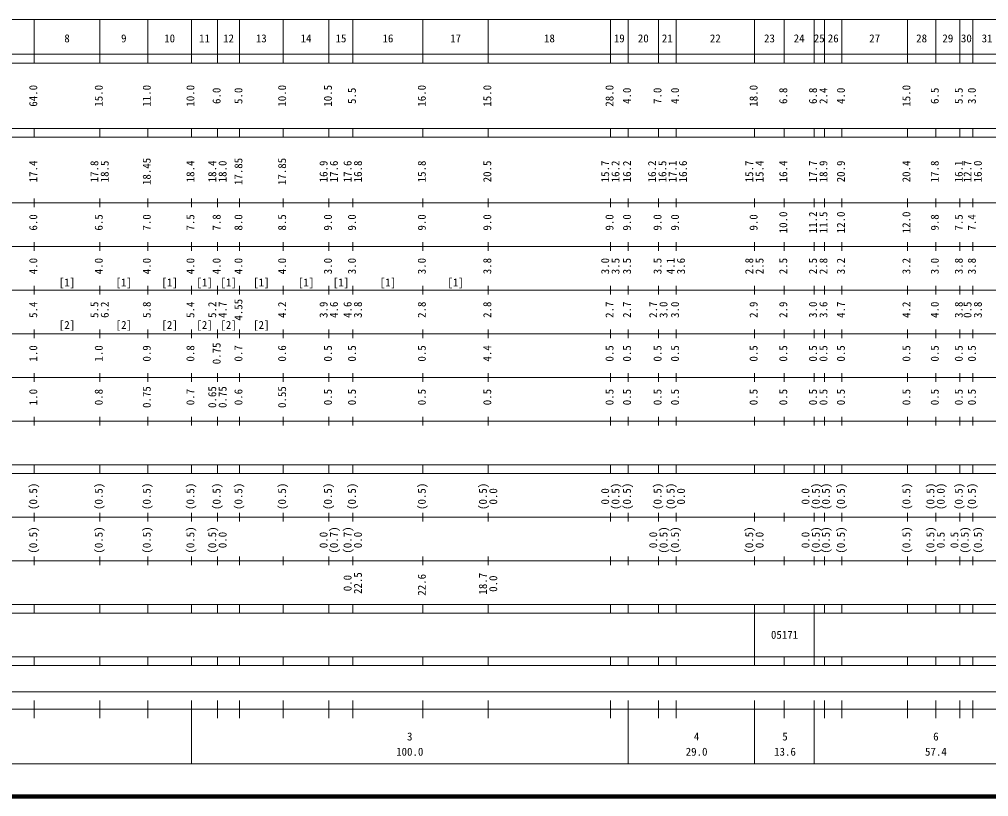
# Model space of a CAD drawing. Units: millimetres, scale not verified. Extents: x 40000 to 212862254, y 20000 to 40005403.
# Drawn here: x 228584 to 450597, y 20000 to 198000 of the extents above; entities that cross this region are included whole.
import ezdxf
from ezdxf.enums import TextEntityAlignment as Align

# ---------------------------------------------------------------- set-up
doc = ezdxf.new("R2010")
doc.units = ezdxf.units.MM
doc.header["$LTSCALE"] = 1000
doc.layers.add('M-TTL', color=2, linetype='Continuous', lineweight=140)
doc.layers.add('M-TTL-BAND', color=7, linetype='Continuous', lineweight=13)
doc.styles.add('ＭＳ ゴシック', font='')
doc.styles.get('ＭＳ ゴシック').set_extended_font_data('MS Gothic')

msp = doc.modelspace()

# ---------------------------------------------------------------- linework, layer by layer
at = {"layer": 'M-TTL'}
msp.add_line((40000, 20000), (680000, 20000), dxfattribs=at)
at = {"layer": 'M-TTL-BAND'}
for p, q in [((68000, 198000), (579000, 198000)), ((232000, 188000), (232000, 198000)), ((247000, 188000), (247000, 198000)), ((258000, 188000), (258000, 198000)), ((268000, 188000), (268000, 198000)), ((274000, 188000), (274000, 198000)), ((279000, 188000), (279000, 198000)), ((289000, 188000), (289000, 198000)), ((299500, 188000), (299500, 198000)), ((305000, 188000), (305000, 198000)), ((321000, 188000), (321000, 198000)), ((336000, 188000), (336000, 198000)), ((364000, 188000), (364000, 198000)), ((368000, 188000), (368000, 198000)), ((375000, 188000), (375000, 198000)), ((379000, 188000), (379000, 198000)), ((397000, 188000), (397000, 198000)), ((403800, 188000), (403800, 198000)), ((410600, 188000), (410600, 198000)), ((413000, 188000), (413000, 198000)), ((417000, 188000), (417000, 198000)), ((432000, 188000), (432000, 198000)), ((438500, 188000), (438500, 198000)), ((444000, 188000), (444000, 198000)), ((447000, 188000), (447000, 198000)), ((40000, 190000), (579000, 190000)), ((40000, 188000), (579000, 188000)), ((40000, 173000), (579000, 173000)), ((40000, 171000), (579000, 171000)), ((232000, 171000), (232000, 173000)), ((247000, 171000), (247000, 173000)), ((258000, 171000), (258000, 173000)), ((268000, 171000), (268000, 173000)), ((274000, 171000), (274000, 173000)), ((279000, 171000), (279000, 173000)), ((289000, 171000), (289000, 173000)), ((299500, 171000), (299500, 173000)), ((305000, 171000), (305000, 173000)), ((321000, 171000), (321000, 173000)), ((336000, 171000), (336000, 173000)), ((364000, 171000), (364000, 173000)), ((368000, 171000), (368000, 173000)), ((375000, 171000), (375000, 173000)), ((379000, 171000), (379000, 173000)), ((397000, 171000), (397000, 173000)), ((403800, 171000), (403800, 173000)), ((410600, 171000), (410600, 173000)), ((413000, 171000), (413000, 173000)), ((417000, 171000), (417000, 173000)), ((432000, 171000), (432000, 173000)), ((438500, 171000), (438500, 173000)), ((444000, 171000), (444000, 173000)), ((447000, 171000), (447000, 173000)), ((40000, 156000), (579000, 156000)), ((232000, 155000), (232000, 157000)), ((247000, 155000), (247000, 157000)), ((258000, 155000), (258000, 157000)), ((268000, 155000), (268000, 157000)), ((274000, 155000), (274000, 157000)), ((279000, 155000), (279000, 157000)), ((289000, 155000), (289000, 157000)), ((299500, 155000), (299500, 157000)), ((305000, 155000), (305000, 157000)), ((321000, 155000), (321000, 157000)), ((336000, 155000), (336000, 157000)), ((364000, 155000), (364000, 157000)), ((368000, 155000), (368000, 157000)), ((375000, 155000), (375000, 157000)), ((379000, 155000), (379000, 157000)), ((397000, 155000), (397000, 157000)), ((403800, 155000), (403800, 157000)), ((410600, 155000), (410600, 157000)), ((413000, 155000), (413000, 157000)), ((417000, 155000), (417000, 157000)), ((432000, 155000), (432000, 157000)), ((438500, 155000), (438500, 157000)), ((444000, 155000), (444000, 157000)), ((447000, 155000), (447000, 157000)), ((232000, 145000), (232000, 147000)), ((247000, 145000), (247000, 147000)), ((258000, 145000), (258000, 147000)), ((268000, 145000), (268000, 147000)), ((274000, 145000), (274000, 147000)), ((279000, 145000), (279000, 147000)), ((289000, 145000), (289000, 147000)), ((299500, 145000), (299500, 147000)), ((305000, 145000), (305000, 147000)), ((321000, 145000), (321000, 147000)), ((336000, 145000), (336000, 147000)), ((364000, 145000), (364000, 147000)), ((368000, 145000), (368000, 147000)), ((375000, 145000), (375000, 147000)), ((379000, 145000), (379000, 147000)), ((397000, 145000), (397000, 147000)), ((403800, 145000), (403800, 147000)), ((410600, 145000), (410600, 147000)), ((413000, 145000), (413000, 147000)), ((417000, 145000), (417000, 147000)), ((432000, 145000), (432000, 147000)), ((438500, 145000), (438500, 147000)), ((444000, 145000), (444000, 147000)), ((447000, 145000), (447000, 147000)), ((46000, 146000), (579000, 146000)), ((52000, 136000), (579000, 136000)), ((232000, 135000), (232000, 137000)), ((247000, 135000), (247000, 137000)), ((258000, 135000), (258000, 137000)), ((268000, 135000), (268000, 137000)), ((274000, 135000), (274000, 137000)), ((279000, 135000), (279000, 137000)), ((289000, 135000), (289000, 137000)), ((299500, 135000), (299500, 137000)), ((305000, 135000), (305000, 137000)), ((321000, 135000), (321000, 137000)), ((336000, 135000), (336000, 137000)), ((364000, 135000), (364000, 137000)), ((368000, 135000), (368000, 137000)), ((375000, 135000), (375000, 137000)), ((379000, 135000), (379000, 137000)), ((397000, 135000), (397000, 137000)), ((403800, 135000), (403800, 137000)), ((410600, 135000), (410600, 137000)), ((413000, 135000), (413000, 137000)), ((417000, 135000), (417000, 137000)), ((432000, 135000), (432000, 137000)), ((438500, 135000), (438500, 137000)), ((444000, 135000), (444000, 137000)), ((447000, 135000), (447000, 137000)), ((232000, 125000), (232000, 127000)), ((247000, 125000), (247000, 127000)), ((258000, 125000), (258000, 127000)), ((268000, 125000), (268000, 127000)), ((274000, 125000), (274000, 127000)), ((279000, 125000), (279000, 127000)), ((289000, 125000), (289000, 127000)), ((299500, 125000), (299500, 127000)), ((305000, 125000), (305000, 127000)), ((321000, 125000), (321000, 127000)), ((336000, 125000), (336000, 127000)), ((364000, 125000), (364000, 127000)), ((368000, 125000), (368000, 127000)), ((375000, 125000), (375000, 127000)), ((379000, 125000), (379000, 127000)), ((397000, 125000), (397000, 127000)), ((403800, 125000), (403800, 127000)), ((410600, 125000), (410600, 127000)), ((413000, 125000), (413000, 127000)), ((417000, 125000), (417000, 127000)), ((432000, 125000), (432000, 127000)), ((438500, 125000), (438500, 127000)), ((444000, 125000), (444000, 127000)), ((447000, 125000), (447000, 127000)), ((46000, 126000), (579000, 126000)), ((52000, 116000), (579000, 116000)), ((232000, 115000), (232000, 117000)), ((247000, 115000), (247000, 117000)), ((258000, 115000), (258000, 117000)), ((268000, 115000), (268000, 117000)), ((274000, 115000), (274000, 117000)), ((279000, 115000), (279000, 117000)), ((289000, 115000), (289000, 117000)), ((299500, 115000), (299500, 117000)), ((305000, 115000), (305000, 117000)), ((321000, 115000), (321000, 117000)), ((336000, 115000), (336000, 117000)), ((364000, 115000), (364000, 117000)), ((368000, 115000), (368000, 117000)), ((375000, 115000), (375000, 117000)), ((379000, 115000), (379000, 117000)), ((397000, 115000), (397000, 117000)), ((403800, 115000), (403800, 117000)), ((410600, 115000), (410600, 117000)), ((413000, 115000), (413000, 117000)), ((417000, 115000), (417000, 117000)), ((432000, 115000), (432000, 117000)), ((438500, 115000), (438500, 117000)), ((444000, 115000), (444000, 117000)), ((447000, 115000), (447000, 117000)), ((232000, 105000), (232000, 107000)), ((247000, 105000), (247000, 107000)), ((258000, 105000), (258000, 107000)), ((268000, 105000), (268000, 107000)), ((274000, 105000), (274000, 107000)), ((279000, 105000), (279000, 107000)), ((289000, 105000), (289000, 107000)), ((299500, 105000), (299500, 107000)), ((305000, 105000), (305000, 107000)), ((321000, 105000), (321000, 107000)), ((336000, 105000), (336000, 107000)), ((364000, 105000), (364000, 107000)), ((368000, 105000), (368000, 107000)), ((375000, 105000), (375000, 107000)), ((379000, 105000), (379000, 107000)), ((397000, 105000), (397000, 107000)), ((403800, 105000), (403800, 107000)), ((410600, 105000), (410600, 107000)), ((413000, 105000), (413000, 107000)), ((417000, 105000), (417000, 107000)), ((432000, 105000), (432000, 107000)), ((438500, 105000), (438500, 107000)), ((444000, 105000), (444000, 107000)), ((447000, 105000), (447000, 107000)), ((46000, 106000), (579000, 106000)), ((40000, 96000), (579000, 96000)), ((232000, 94000), (232000, 96000)), ((247000, 94000), (247000, 96000)), ((258000, 94000), (258000, 96000)), ((268000, 94000), (268000, 96000)), ((274000, 94000), (274000, 96000)), ((279000, 94000), (279000, 96000)), ((289000, 94000), (289000, 96000)), ((299500, 94000), (299500, 96000)), ((305000, 94000), (305000, 96000)), ((321000, 94000), (321000, 96000)), ((336000, 94000), (336000, 96000)), ((364000, 94000), (364000, 96000)), ((368000, 94000), (368000, 96000)), ((375000, 94000), (375000, 96000)), ((379000, 94000), (379000, 96000)), ((397000, 94000), (397000, 96000)), ((403800, 94000), (403800, 96000)), ((410600, 94000), (410600, 96000)), ((413000, 94000), (413000, 96000)), ((417000, 94000), (417000, 96000)), ((432000, 94000), (432000, 96000)), ((438500, 94000), (438500, 96000)), ((444000, 94000), (444000, 96000)), ((447000, 94000), (447000, 96000)), ((40000, 94000), (579000, 94000)), ((232000, 83000), (232000, 85000)), ((247000, 83000), (247000, 85000)), ((258000, 83000), (258000, 85000)), ((268000, 83000), (268000, 85000)), ((274000, 83000), (274000, 85000)), ((279000, 83000), (279000, 85000)), ((289000, 83000), (289000, 85000)), ((299500, 83000), (299500, 85000)), ((305000, 83000), (305000, 85000)), ((321000, 83000), (321000, 85000)), ((336000, 83000), (336000, 85000)), ((364000, 83000), (364000, 85000)), ((368000, 83000), (368000, 85000)), ((375000, 83000), (375000, 85000)), ((379000, 83000), (379000, 85000)), ((397000, 83000), (397000, 85000)), ((403800, 83000), (403800, 85000)), ((410600, 83000), (410600, 85000)), ((413000, 83000), (413000, 85000)), ((417000, 83000), (417000, 85000)), ((432000, 83000), (432000, 85000)), ((438500, 83000), (438500, 85000)), ((444000, 83000), (444000, 85000)), ((447000, 83000), (447000, 85000)), ((49000, 84000), (579000, 84000)), ((40000, 74000), (579000, 74000)), ((232000, 73000), (232000, 75000)), ((247000, 73000), (247000, 75000)), ((258000, 73000), (258000, 75000)), ((268000, 73000), (268000, 75000)), ((274000, 73000), (274000, 75000)), ((279000, 73000), (279000, 75000)), ((289000, 73000), (289000, 75000)), ((299500, 73000), (299500, 75000)), ((305000, 73000), (305000, 75000)), ((321000, 73000), (321000, 75000)), ((336000, 73000), (336000, 75000)), ((364000, 73000), (364000, 75000)), ((368000, 73000), (368000, 75000)), ((375000, 73000), (375000, 75000)), ((379000, 73000), (379000, 75000)), ((397000, 73000), (397000, 75000)), ((403800, 73000), (403800, 75000)), ((410600, 73000), (410600, 75000)), ((413000, 73000), (413000, 75000)), ((417000, 73000), (417000, 75000)), ((432000, 73000), (432000, 75000)), ((438500, 73000), (438500, 75000)), ((444000, 73000), (444000, 75000)), ((447000, 73000), (447000, 75000)), ((40000, 64000), (579000, 64000)), ((232000, 62000), (232000, 64000)), ((247000, 62000), (247000, 64000)), ((258000, 62000), (258000, 64000)), ((268000, 62000), (268000, 64000)), ((274000, 62000), (274000, 64000)), ((279000, 62000), (279000, 64000)), ((289000, 62000), (289000, 64000)), ((299500, 62000), (299500, 64000)), ((305000, 62000), (305000, 64000)), ((321000, 62000), (321000, 64000)), ((336000, 62000), (336000, 64000)), ((364000, 62000), (364000, 64000)), ((368000, 62000), (368000, 64000)), ((375000, 62000), (375000, 64000)), ((379000, 62000), (379000, 64000)), ((397000, 62000), (397000, 64000)), ((403800, 62000), (403800, 64000)), ((410600, 62000), (410600, 64000)), ((413000, 62000), (413000, 64000)), ((417000, 62000), (417000, 64000)), ((432000, 62000), (432000, 64000)), ((438500, 62000), (438500, 64000)), ((444000, 62000), (444000, 64000)), ((447000, 62000), (447000, 64000)), ((40000, 62000), (579000, 62000)), ((397000, 52000), (397000, 62000)), ((410600, 52000), (410600, 62000)), ((40000, 52000), (579000, 52000)), ((232000, 50000), (232000, 52000)), ((247000, 50000), (247000, 52000)), ((258000, 50000), (258000, 52000)), ((268000, 50000), (268000, 52000)), ((274000, 50000), (274000, 52000)), ((279000, 50000), (279000, 52000)), ((289000, 50000), (289000, 52000)), ((299500, 50000), (299500, 52000)), ((305000, 50000), (305000, 52000)), ((321000, 50000), (321000, 52000)), ((336000, 50000), (336000, 52000)), ((364000, 50000), (364000, 52000)), ((368000, 50000), (368000, 52000)), ((375000, 50000), (375000, 52000)), ((379000, 50000), (379000, 52000)), ((397000, 50000), (397000, 52000)), ((403800, 50000), (403800, 52000)), ((410600, 50000), (410600, 52000)), ((413000, 50000), (413000, 52000)), ((417000, 50000), (417000, 52000)), ((432000, 50000), (432000, 52000)), ((438500, 50000), (438500, 52000)), ((444000, 50000), (444000, 52000)), ((447000, 50000), (447000, 52000)), ((40000, 50000), (579000, 50000)), ((71000, 44000), (550500, 44000)), ((40000, 40000), (579000, 40000)), ((232000, 38000), (232000, 42000)), ((247000, 38000), (247000, 42000)), ((258000, 38000), (258000, 42000)), ((268000, 27500), (268000, 42000)), ((274000, 38000), (274000, 42000)), ((279000, 38000), (279000, 42000)), ((289000, 38000), (289000, 42000)), ((299500, 38000), (299500, 42000)), ((305000, 38000), (305000, 42000)), ((321000, 38000), (321000, 42000)), ((336000, 38000), (336000, 42000)), ((364000, 38000), (364000, 42000)), ((368000, 27500), (368000, 42000)), ((375000, 38000), (375000, 42000)), ((379000, 38000), (379000, 42000)), ((397000, 27500), (397000, 42000)), ((403800, 38000), (403800, 42000)), ((410600, 27500), (410600, 42000)), ((413000, 38000), (413000, 42000)), ((417000, 38000), (417000, 42000)), ((432000, 38000), (432000, 42000)), ((438500, 38000), (438500, 42000)), ((444000, 38000), (444000, 42000)), ((447000, 38000), (447000, 42000)), ((68000, 27500), (579000, 27500))]:
    msp.add_line(p, q, dxfattribs=at)

# ---------------------------------------------------------------- texts
at = {"layer": 'M-TTL-BAND', "style": 'ＭＳ ゴシック'}
for s, p in [('8', (239500, 193655)), ('9', (252500, 193655)), ('10', (263000, 193655)), ('11', (271000, 193655)), ('12', (276500, 193655)), ('13', (284000, 193655)), ('14', (294250, 193655)), ('15', (302250, 193655)), ('16', (313000, 193655)), ('17', (328500, 193655)), ('18', (350000, 193655)), ('19', (366000, 193655)), ('20', (371500, 193655)), ('21', (377000, 193655)), ('22', (388000, 193655)), ('23', (400400, 193655)), ('24', (407200, 193655)), ('25', (411800, 193655)), ('26', (415000, 193655)), ('27', (424500, 193655)), ('28', (435250, 193655)), ('29', (441250, 193655)), ('30', (445500, 193655)), ('31', (450250, 193655)), ('[1]', (239500, 137763)), ('[1]', (252500, 137763)), ('[1]', (263000, 137763)), ('[1]', (271000, 137763)), ('[1]', (276500, 137763)), ('[1]', (284000, 137763)), ('[1]', (294250, 137763)), ('[1]', (302250, 137763)), ('[1]', (313000, 137763)), ('[1]', (328500, 137763)), ('[2]', (239500, 128023)), ('[2]', (252500, 128023)), ('[2]', (263000, 128023)), ('[2]', (271000, 128023)), ('[2]', (276500, 128023)), ('[2]', (284000, 128023)), ('05171', (403855, 57060)), ('3', (318000, 33773)), ('4', (383706, 33773)), ('5', (403958, 33773)), ('6', (438522, 33773)), ('100.0', (318000, 30283)), ('29.0', (383706, 30283)), ('13.6', (403958, 30283)), ('57.4', (438522, 30283))]:
    msp.add_text(s, height=1833, dxfattribs=at).set_placement(p, align=Align.MIDDLE_CENTER)
for s, p in [('64.0', (231750, 180500)), ('15.0', (246750, 180500)), ('11.0', (257750, 180500)), ('10.0', (267750, 180500)), ('6.0', (273750, 180500)), ('5.0', (278750, 180500)), ('10.0', (288750, 180500)), ('10.5', (299250, 180500)), ('5.5', (304750, 180500)), ('16.0', (320750, 180500)), ('15.0', (335750, 180500)), ('28.0', (363750, 180500)), ('4.0', (367750, 180500)), ('7.0', (374750, 180500)), ('4.0', (378750, 180500)), ('18.0', (396750, 180500)), ('6.8', (403550, 180500)), ('6.8', (410350, 180500)), ('2.4', (412750, 180500)), ('4.0', (416750, 180500)), ('15.0', (431750, 180500)), ('6.5', (438250, 180500)), ('5.5', (443750, 180500)), ('3.0', (446750, 180500)), ('17.4', (231750, 163174)), ('17.8', (245750, 163174)), ('18.5', (248120, 163174)), ('18.45', (257750, 163174)), ('18.4', (267750, 163174)), ('18.4', (272750, 163174)), ('18.0', (275120, 163174)), ('17.85', (278750, 163174)), ('17.85', (288750, 163174)), ('16.9', (298250, 163174)), ('17.6', (300620, 163174)), ('17.6', (303750, 163174)), ('16.8', (306120, 163174)), ('15.8', (320750, 163174)), ('20.5', (335750, 163174)), ('15.7', (362750, 163174)), ('16.2', (365120, 163174)), ('16.2', (367750, 163174)), ('16.2', (373490, 163174)), ('16.5', (375860, 163174)), ('17.1', (378204, 163174)), ('16.6', (380574, 163174)), ('15.7', (395750, 163174)), ('15.4', (398120, 163174)), ('16.4', (403550, 163174)), ('17.7', (410350, 163174)), ('18.9', (412750, 163174)), ('20.9', (416750, 163174)), ('20.4', (431750, 163174)), ('17.8', (438250, 163174)), ('16.1', (443750, 163174)), ('12.7', (445750, 163174)), ('16.0', (448120, 163174)), ('6.0', (231750, 151500)), ('6.5', (246750, 151500)), ('7.0', (257750, 151500)), ('7.5', (267750, 151500)), ('7.8', (273750, 151500)), ('8.0', (278750, 151500)), ('8.5', (288750, 151500)), ('9.0', (299250, 151500)), ('9.0', (304750, 151500)), ('9.0', (320750, 151500)), ('9.0', (335750, 151500)), ('9.0', (363750, 151500)), ('9.0', (367750, 151500)), ('9.0', (374750, 151500)), ('9.0', (378750, 151500)), ('9.0', (396750, 151500)), ('10.0', (403550, 151500)), ('11.2', (410350, 151500)), ('11.5', (412750, 151500)), ('12.0', (416750, 151500)), ('12.0', (431750, 151500)), ('9.8', (438250, 151500)), ('7.5', (443750, 151500)), ('7.4', (446750, 151500)), ('4.0', (231750, 141500)), ('4.0', (246750, 141500)), ('4.0', (257750, 141500)), ('4.0', (267750, 141500)), ('4.0', (273750, 141500)), ('4.0', (278750, 141500)), ('4.0', (288750, 141500)), ('3.0', (299250, 141500)), ('3.0', (304750, 141500)), ('3.0', (320750, 141500)), ('3.8', (335750, 141500)), ('3.0', (362750, 141500)), ('3.5', (365120, 141500)), ('3.5', (367750, 141500)), ('3.5', (374750, 141500)), ('4.1', (377750, 141500)), ('3.6', (380120, 141500)), ('2.8', (395750, 141500)), ('2.5', (398120, 141500)), ('2.5', (403550, 141500)), ('2.5', (410350, 141500)), ('2.8', (412750, 141500)), ('3.2', (416750, 141500)), ('3.2', (431750, 141500)), ('3.0', (438250, 141500)), ('3.8', (443750, 141500)), ('3.8', (446750, 141500)), ('5.4', (231750, 131500)), ('5.5', (245750, 131500)), ('6.2', (248120, 131500)), ('5.8', (257750, 131500)), ('5.4', (267750, 131500)), ('5.2', (272750, 131500)), ('4.7', (275120, 131500)), ('4.55', (278750, 131500)), ('4.2', (288750, 131500)), ('3.9', (298250, 131500)), ('4.6', (300620, 131500)), ('4.6', (303750, 131500)), ('3.8', (306120, 131500)), ('2.8', (320750, 131500)), ('2.8', (335750, 131500)), ('2.7', (363750, 131500)), ('2.7', (367750, 131500)), ('2.7', (373750, 131500)), ('3.0', (376120, 131500)), ('3.0', (378750, 131500)), ('2.9', (396750, 131500)), ('2.9', (403550, 131500)), ('3.0', (410350, 131500)), ('3.6', (412750, 131500)), ('4.7', (416750, 131500)), ('4.2', (431750, 131500)), ('4.0', (438250, 131500)), ('3.8', (443750, 131500)), ('0.5', (445750, 131500)), ('3.8', (448120, 131500)), ('1.0', (231750, 121500)), ('1.0', (246750, 121500)), ('0.9', (257750, 121500)), ('0.8', (267750, 121500)), ('0.75', (273750, 121500)), ('0.7', (278750, 121500)), ('0.6', (288750, 121500)), ('0.5', (299250, 121500)), ('0.5', (304750, 121500)), ('0.5', (320750, 121500)), ('4.4', (335750, 121500)), ('0.5', (363750, 121500)), ('0.5', (367750, 121500)), ('0.5', (374750, 121500)), ('0.5', (378750, 121500)), ('0.5', (396750, 121500)), ('0.5', (403550, 121500)), ('0.5', (410350, 121500)), ('0.5', (412750, 121500)), ('0.5', (416750, 121500)), ('0.5', (431750, 121500)), ('0.5', (438250, 121500)), ('0.5', (443750, 121500)), ('0.5', (446750, 121500)), ('1.0', (231750, 111500)), ('0.8', (246750, 111500)), ('0.75', (257750, 111500)), ('0.7', (267750, 111500)), ('0.65', (272750, 111500)), ('0.75', (275120, 111500)), ('0.6', (278750, 111500)), ('0.55', (288750, 111500)), ('0.5', (299250, 111500)), ('0.5', (304750, 111500)), ('0.5', (320750, 111500)), ('0.5', (335750, 111500)), ('0.5', (363750, 111500)), ('0.5', (367750, 111500)), ('0.5', (374750, 111500)), ('0.5', (378750, 111500)), ('0.5', (396750, 111500)), ('0.5', (403550, 111500)), ('0.5', (410350, 111500)), ('0.5', (412750, 111500)), ('0.5', (416750, 111500)), ('0.5', (431750, 111500)), ('0.5', (438250, 111500)), ('0.5', (443750, 111500)), ('0.5', (446750, 111500)), ('(0.5)', (231750, 88764)), ('(0.5)', (246750, 88764)), ('(0.5)', (257750, 88764)), ('(0.5)', (267750, 88764)), ('(0.5)', (273750, 88764)), ('(0.5)', (278750, 88764)), ('(0.5)', (288750, 88764)), ('(0.5)', (299250, 88764)), ('(0.5)', (304750, 88764)), ('(0.5)', (320750, 88764)), ('(0.5)', (334750, 88764)), ('(0.5)', (365120, 88764)), ('(0.5)', (367750, 88764)), ('(0.5)', (374750, 88764)), ('(0.5)', (377750, 88764)), ('(0.5)', (411006, 88764)), ('(0.5)', (413302, 88764)), ('(0.5)', (416750, 88764)), ('(0.5)', (431750, 88764)), ('(0.5)', (437250, 88764)), ('(0.0)', (439620, 88764)), ('(0.5)', (443750, 88764)), ('(0.5)', (446750, 88764)), ('0.0', (337120, 88764)), ('0.0', (362750, 88764)), ('0.0', (380120, 88764)), ('0.0', (408636, 88764)), ('(0.5)', (231750, 78764)), ('(0.5)', (246750, 78764)), ('(0.5)', (257750, 78764)), ('(0.5)', (267750, 78764)), ('(0.5)', (272750, 78764)), ('0.0', (275120, 78764)), ('0.0', (298250, 78764)), ('(0.7)', (300620, 78764)), ('(0.7)', (303750, 78764)), ('0.0', (306120, 78764)), ('0.0', (373750, 78764)), ('(0.5)', (376120, 78764)), ('(0.5)', (378750, 78764)), ('(0.5)', (395750, 78764)), ('0.0', (398120, 78764)), ('0.0', (408636, 78764)), ('(0.5)', (411006, 78764)), ('(0.5)', (413302, 78764)), ('(0.5)', (416750, 78764)), ('(0.5)', (431750, 78764)), ('(0.5)', (437250, 78764)), ('0.5', (439620, 78764)), ('0.5', (442750, 78764)), ('(0.5)', (445120, 78764)), ('(0.5)', (448120, 78764)), ('22.5', (306120, 68895)), ('18.7', (334750, 68766)), ('0.0', (303750, 68895)), ('22.6', (320750, 68507)), ('0.0', (337120, 68766))]:
    msp.add_text(s, height=1833, rotation=90, dxfattribs=at).set_placement(p, align=Align.MIDDLE_CENTER)

doc.saveas('drawing.dxf')
